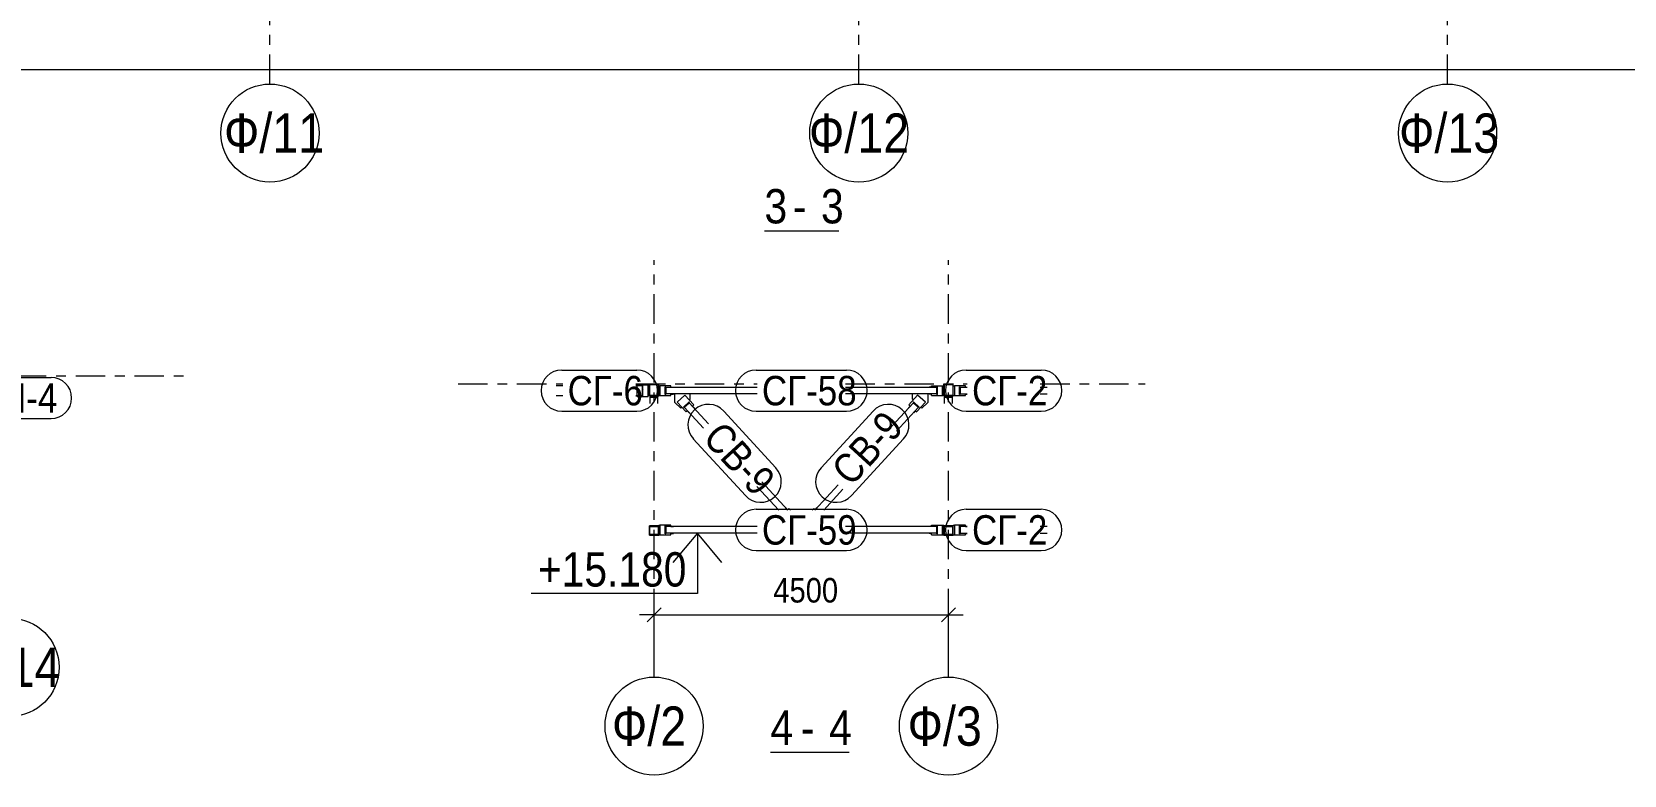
# Model space of a CAD drawing. Header units: millimetres. Extents: x -59 to 782, y -224 to 370.
# Drawn here: x 497.7 to 660, y -100.4 to -24.7 of the extents above; entities that cross this region are included whole.
import ezdxf

# ---------------------------------------------------------------- set-up
doc = ezdxf.new("R2010")
doc.units = ezdxf.units.MM
doc.linetypes.add('XKITLINE00', pattern=[0])
doc.linetypes.add('XKITLINE03', pattern=[6, 3, -1, 1, -1])
for name, color, linetype, lineweight in [('LevelText', 7, 'Continuous', 0), ('OtherObjectType', 1, 'Continuous', 0), ('Part', 2, 'Continuous', 0), ('PartMark', 3, 'Continuous', 0), ('S-GRID', 1, 'Continuous', 0), ('Z-DIMENSIONS', 1, 'Continuous', 0)]:
    doc.layers.add(name, color=color, linetype=linetype, lineweight=lineweight)
doc.styles.add('GOST type A', font='ARIAL.TTF')

msp = doc.modelspace()

# ---------------------------------------------------------------- linework, layer by layer
at = {"layer": 'LevelText', "linetype": 'XKITLINE00', "lineweight": 0}
for p, q in [((565.56, -75.76), (563.06, -78.76)), ((565.56, -75.76), (565.56, -81.9)), ((568.06, -78.76), (565.56, -75.76)), ((560.95, -81.9), (548.6, -81.9)), ((565.56, -81.9), (560.95, -81.9))]:
    msp.add_line(p, q, dxfattribs=at)
at = {"layer": 'OtherObjectType', "linetype": 'XKITLINE00', "lineweight": 0}
for p, q in [((572.39, -44.95), (579.97, -44.95)), ((573, -98.08), (581.03, -98.08))]:
    msp.add_line(p, q, dxfattribs=at)
at = {"layer": 'Part', "linetype": 'XKITLINE00', "lineweight": 0}
for p, q in [((551.17, -60.71), (551.83, -60.71)), ((551.83, -60.75), (551.17, -60.75)), ((559.42, -60.68), (559.29, -60.68)), ((559.29, -60.71), (559.96, -60.71)), ((559.96, -60.75), (559.29, -60.75)), ((559.42, -60.68), (559.42, -60.64)), ((559.42, -60.64), (559.96, -60.64)), ((559.42, -60.71), (559.42, -60.68)), ((559.42, -61.73), (559.42, -60.75)), ((559.88, -60.75), (559.84, -60.71)), ((559.96, -61.84), (559.96, -60.64)), ((559.96, -60.64), (560.01, -60.64)), ((559.96, -60.71), (559.96, -60.75)), ((560.01, -61.14), (559.96, -61.2)), ((560.01, -61.84), (560.01, -60.64)), ((560.01, -60.64), (560.54, -60.64)), ((560.54, -61.84), (560.54, -60.64)), ((560.54, -60.74), (560.68, -60.74)), ((560.68, -61.77), (560.68, -60.57)), ((561.61, -60.57), (560.68, -60.57)), ((560.72, -61.73), (560.72, -60.61)), ((560.72, -60.61), (561.57, -60.61)), ((561.57, -60.61), (561.57, -61.73)), ((561.57, -61.43), (561.61, -61.39)), ((561.61, -61.77), (561.61, -60.57)), ((561.61, -60.74), (561.74, -60.74)), ((562.86, -60.74), (561.74, -60.74)), ((561.74, -60.74), (561.74, -61.74)), ((562.28, -61.64), (562.28, -60.84)), ((562.28, -60.84), (562.33, -60.84)), ((562.28, -61.19), (562.33, -61.14)), ((562.28, -61.64), (562.33, -61.64)), ((562.33, -61.64), (562.33, -60.84)), ((571.63, -60.91), (562.33, -60.91)), ((562.33, -60.91), (562.33, -61.57)), ((571.63, -61.57), (562.33, -61.57)), ((562.86, -60.88), (562.86, -60.74)), ((562.86, -60.88), (563.13, -60.88)), ((562.86, -60.91), (562.86, -60.88)), ((562.86, -61.57), (562.86, -61.6)), ((562.86, -61.74), (562.86, -61.6)), ((562.86, -61.6), (563.13, -61.6)), ((563.13, -60.88), (563.13, -60.91)), ((563.13, -61.6), (563.13, -61.57)), ((563.25, -62.44), (563.25, -61.57)), ((564.83, -62.11), (564.83, -61.57)), ((589.96, -60.91), (580.65, -60.91)), ((589.96, -61.57), (580.65, -61.57)), ((587.46, -62.11), (587.46, -61.57)), ((589.03, -61.57), (589.03, -62.44)), ((589.16, -60.91), (589.16, -60.88)), ((589.42, -60.88), (589.16, -60.88)), ((589.16, -61.6), (589.16, -61.57)), ((589.42, -61.6), (589.16, -61.6)), ((589.42, -60.88), (589.42, -60.74)), ((589.42, -60.74), (590.54, -60.74)), ((589.42, -60.91), (589.42, -60.88)), ((589.42, -61.6), (589.42, -61.57)), ((589.42, -61.74), (589.42, -61.6)), ((589.96, -61.64), (589.96, -60.84)), ((589.96, -60.84), (590.01, -60.84)), ((589.96, -60.91), (589.96, -61.57)), ((589.96, -61.64), (590.01, -61.64)), ((590.01, -61.64), (590.01, -60.84)), ((590.54, -60.74), (590.68, -60.74)), ((590.54, -61.74), (590.54, -60.74)), ((590.68, -61.77), (590.68, -60.57)), ((591.61, -60.57), (590.68, -60.57)), ((590.72, -61.73), (590.72, -60.61)), ((590.72, -60.61), (591.57, -60.61)), ((591.57, -60.61), (591.57, -61.73)), ((591.61, -61.77), (591.61, -60.57)), ((591.61, -60.74), (591.74, -60.74)), ((592.86, -60.74), (591.74, -60.74)), ((591.74, -60.74), (591.74, -61.74)), ((592.28, -61.64), (592.28, -60.84)), ((592.28, -60.84), (592.33, -60.84)), ((592.28, -61.64), (592.33, -61.64)), ((592.33, -61.64), (592.33, -60.84)), ((593.04, -60.91), (592.33, -60.91)), ((592.33, -60.91), (592.33, -61.57)), ((592.33, -61.57), (593.04, -61.57)), ((592.86, -60.88), (592.86, -60.74)), ((592.86, -60.88), (593.04, -60.88)), ((592.86, -60.91), (592.86, -60.88)), ((592.86, -61.57), (592.86, -61.6)), ((592.86, -61.6), (593.04, -61.6)), ((592.86, -61.74), (592.86, -61.6)), ((601.2, -60.91), (600.49, -60.91)), ((600.49, -61.57), (601.2, -61.57)), ((551.17, -61.73), (551.83, -61.73)), ((551.83, -61.77), (551.17, -61.77)), ((559.29, -61.73), (559.96, -61.73)), ((559.96, -61.77), (559.29, -61.77)), ((559.42, -61.8), (559.29, -61.8)), ((559.42, -61.77), (559.42, -61.8)), ((559.42, -61.84), (559.42, -61.8)), ((559.42, -61.84), (559.96, -61.84)), ((559.8, -61.77), (559.76, -61.73)), ((559.96, -61.73), (559.96, -61.77)), ((559.96, -61.84), (560.01, -61.84)), ((560.01, -61.84), (560.54, -61.84)), ((560.54, -61.74), (560.68, -61.74)), ((560.68, -61.78), (560.68, -61.77)), ((560.68, -61.77), (561.61, -61.77)), ((561.57, -61.73), (560.72, -61.73)), ((560.79, -61.78), (560.74, -61.78)), ((560.74, -61.78), (560.74, -61.89)), ((560.74, -62.54), (560.74, -61.89)), ((560.74, -61.89), (561.54, -61.89)), ((560.79, -61.82), (560.79, -61.78)), ((561.5, -61.82), (560.79, -61.82)), ((561.23, -61.77), (561.27, -61.73)), ((561.5, -61.78), (561.5, -61.82)), ((561.54, -61.78), (561.5, -61.78)), ((561.54, -61.89), (561.54, -61.78)), ((561.54, -62.54), (561.54, -61.89)), ((561.61, -61.74), (561.74, -61.74)), ((561.61, -61.78), (561.61, -61.77)), ((561.74, -61.74), (562.86, -61.74)), ((563.85, -63.01), (563.25, -62.44)), ((564.28, -61.71), (563.5, -62.43)), ((564.4, -63.41), (563.5, -62.43)), ((563.85, -63.01), (563.95, -62.92)), ((564.13, -62.93), (564.72, -62.39)), ((564.17, -62.97), (564.13, -62.93)), ((564.22, -62.92), (564.14, -62.92)), ((564.17, -62.97), (564.76, -62.43)), ((564.22, -62.92), (564.71, -62.47)), ((564.22, -62.92), (566.18, -65.06)), ((565.18, -62.69), (564.28, -61.71)), ((564.54, -63.27), (564.52, -63.29)), ((564.71, -62.47), (566.68, -64.61)), ((564.72, -62.39), (564.76, -62.43)), ((564.73, -62.2), (564.83, -62.11)), ((565.03, -62.82), (565.05, -62.81)), ((565.05, -62.81), (565.18, -62.69)), ((565.05, -62.81), (565.23, -63)), ((565.23, -63), (565.22, -63.02)), ((587.57, -62.47), (585.34, -64.9)), ((585.83, -65.36), (588.07, -62.92)), ((587.23, -62.81), (587.05, -63)), ((587.05, -63), (587.07, -63.02)), ((587.1, -62.69), (588, -61.71)), ((587.1, -62.69), (587.23, -62.81)), ((587.25, -62.82), (587.23, -62.81)), ((587.46, -62.11), (587.55, -62.2)), ((587.56, -62.39), (587.53, -62.43)), ((588.12, -62.97), (587.53, -62.43)), ((588.15, -62.93), (587.56, -62.39)), ((587.57, -62.47), (588.07, -62.92)), ((587.74, -63.27), (587.76, -63.29)), ((587.89, -63.41), (588.79, -62.43)), ((588.79, -62.43), (588, -61.71)), ((588.15, -62.93), (588.12, -62.97)), ((588.34, -62.92), (588.44, -63.01)), ((589.03, -62.44), (588.44, -63.01)), ((589.42, -61.74), (590.54, -61.74)), ((590.54, -61.74), (590.68, -61.74)), ((590.68, -61.78), (590.68, -61.77)), ((590.68, -61.77), (591.61, -61.77)), ((591.57, -61.73), (590.72, -61.73)), ((590.79, -61.78), (590.74, -61.78)), ((590.74, -61.78), (590.74, -61.89)), ((590.74, -62.54), (590.74, -61.89)), ((590.74, -61.89), (591.54, -61.89)), ((590.79, -61.82), (590.79, -61.78)), ((591.5, -61.82), (590.79, -61.82)), ((591.5, -61.78), (591.5, -61.82)), ((591.54, -61.78), (591.5, -61.78)), ((591.54, -61.89), (591.54, -61.78)), ((591.54, -62.54), (591.54, -61.89)), ((591.61, -61.74), (591.74, -61.74)), ((591.61, -61.78), (591.61, -61.77)), ((591.74, -61.74), (592.86, -61.74)), ((564.4, -63.41), (564.52, -63.29)), ((564.52, -63.29), (564.7, -63.49)), ((564.7, -63.49), (564.72, -63.47)), ((587.58, -63.49), (587.56, -63.47)), ((587.76, -63.29), (587.58, -63.49)), ((587.76, -63.29), (587.89, -63.41)), ((571.62, -70.99), (573.86, -73.43)), ((572.12, -70.54), (574.76, -73.43)), ((579.9, -70.84), (577.52, -73.43)), ((578.43, -73.43), (580.39, -71.29)), ((574.57, -73.18), (574.55, -73.2)), ((574.75, -73.37), (574.57, -73.18)), ((574.73, -73.39), (574.75, -73.37)), ((574.75, -73.37), (574.88, -73.26)), ((574.88, -73.26), (575.03, -73.43)), ((577.41, -73.26), (577.25, -73.43)), ((577.41, -73.26), (577.54, -73.37)), ((577.54, -73.37), (577.72, -73.18)), ((577.56, -73.39), (577.54, -73.37)), ((577.72, -73.18), (577.74, -73.2)), ((560.68, -75.96), (560.68, -75.03)), ((561.61, -75.03), (560.68, -75.03)), ((560.72, -75.08), (560.68, -75.04)), ((560.68, -75.96), (561.61, -75.96)), ((560.72, -75.91), (560.72, -75.07)), ((560.72, -75.07), (561.56, -75.07)), ((561.56, -75.91), (560.72, -75.91)), ((561.6, -75.96), (561.55, -75.91)), ((561.56, -75.07), (561.56, -75.91)), ((561.61, -75.03), (561.61, -74.93)), ((561.61, -74.93), (561.74, -74.93)), ((561.61, -75.96), (561.61, -75.03)), ((561.61, -75.93), (561.74, -75.93)), ((562.86, -74.93), (561.74, -74.93)), ((561.74, -74.93), (561.74, -75.93)), ((561.74, -75.93), (562.86, -75.93)), ((562.28, -75.83), (562.28, -75.03)), ((562.28, -75.03), (562.33, -75.03)), ((562.28, -75.83), (562.33, -75.83)), ((562.33, -75.83), (562.33, -75.03)), ((571.63, -75.09), (562.33, -75.09)), ((562.33, -75.09), (562.33, -75.76)), ((571.63, -75.76), (562.33, -75.76)), ((562.86, -75.07), (562.86, -74.93)), ((562.86, -75.07), (563.13, -75.07)), ((562.86, -75.09), (562.86, -75.07)), ((562.86, -75.76), (562.86, -75.79)), ((562.86, -75.93), (562.86, -75.79)), ((562.86, -75.79), (563.13, -75.79)), ((563.13, -75.07), (563.13, -75.09)), ((563.13, -75.79), (563.13, -75.76)), ((589.96, -75.09), (580.65, -75.09)), ((589.96, -75.76), (580.65, -75.76)), ((589.16, -75.09), (589.16, -75.07)), ((589.42, -75.07), (589.16, -75.07)), ((589.16, -75.79), (589.16, -75.76)), ((589.42, -75.79), (589.16, -75.79)), ((589.42, -75.07), (589.42, -74.93)), ((589.42, -74.93), (590.54, -74.93)), ((589.42, -75.09), (589.42, -75.07)), ((589.42, -75.79), (589.42, -75.76)), ((589.42, -75.93), (589.42, -75.79)), ((589.42, -75.93), (590.54, -75.93)), ((589.96, -75.83), (589.96, -75.03)), ((589.96, -75.03), (590.01, -75.03)), ((589.96, -75.09), (589.96, -75.76)), ((589.96, -75.83), (590.01, -75.83)), ((590.01, -75.83), (590.01, -75.03)), ((590.54, -74.93), (590.68, -74.93)), ((590.54, -75.93), (590.54, -74.93)), ((590.54, -75.93), (590.68, -75.93)), ((590.68, -75.03), (590.68, -74.93)), ((590.68, -75.96), (590.68, -75.03)), ((591.61, -75.03), (590.68, -75.03)), ((590.68, -75.96), (591.61, -75.96)), ((590.72, -75.91), (590.72, -75.07)), ((590.72, -75.07), (591.56, -75.07)), ((591.56, -75.91), (590.72, -75.91)), ((591.12, -75.07), (591.08, -75.03)), ((591.56, -75.07), (591.56, -75.91)), ((591.61, -75.56), (591.56, -75.51)), ((591.61, -75.03), (591.61, -74.93)), ((591.61, -74.93), (591.74, -74.93)), ((591.61, -75.96), (591.61, -75.03)), ((591.61, -75.93), (591.74, -75.93)), ((592.86, -74.93), (591.74, -74.93)), ((591.74, -74.93), (591.74, -75.93)), ((591.74, -75.93), (592.86, -75.93)), ((592.28, -75.83), (592.28, -75.03)), ((592.28, -75.03), (592.33, -75.03)), ((592.28, -75.83), (592.33, -75.83)), ((592.33, -75.83), (592.33, -75.03)), ((593.04, -75.09), (592.33, -75.09)), ((592.33, -75.09), (592.33, -75.76)), ((592.33, -75.76), (593.04, -75.76)), ((592.86, -75.07), (592.86, -74.93)), ((592.86, -75.07), (593.04, -75.07)), ((592.86, -75.09), (592.86, -75.07)), ((592.86, -75.76), (592.86, -75.79)), ((592.86, -75.79), (593.04, -75.79)), ((592.86, -75.93), (592.86, -75.79)), ((601.2, -75.09), (600.49, -75.09)), ((600.49, -75.76), (601.2, -75.76))]:
    msp.add_line(p, q, dxfattribs=at)
at = {"layer": 'PartMark', "linetype": 'XKITLINE00', "lineweight": 0}
for p, q in [((491.26, -59.89), (499.69, -59.89)), ((551.73, -59.14), (559.39, -59.14)), ((571.53, -59.14), (580.75, -59.14)), ((592.94, -59.14), (600.59, -59.14)), ((491.26, -64.09), (499.69, -64.09)), ((551.73, -63.34), (559.39, -63.34)), ((568.24, -63.32), (573.54, -69.1)), ((571.53, -63.34), (580.75, -63.34)), ((578.16, -69.1), (583.46, -63.32)), ((592.94, -63.34), (600.59, -63.34)), ((565.14, -66.15), (570.45, -71.94)), ((581.25, -71.94), (586.56, -66.15)), ((571.53, -73.33), (580.75, -73.33)), ((592.94, -73.33), (600.59, -73.33)), ((571.53, -77.53), (580.75, -77.53)), ((592.94, -77.53), (600.59, -77.53))]:
    msp.add_line(p, q, dxfattribs=at)
for centre, start, end in [((499.69, -61.99), 270, 90), ((551.73, -61.24), 90, 270), ((559.39, -61.24), 270, 90), ((571.53, -61.24), 90, 270), ((580.75, -61.24), 270, 90), ((592.94, -61.24), 90, 270), ((600.59, -61.24), 270, 90), ((566.69, -64.74), 42.5269, 222.5269), ((585.01, -64.74), 317.4731, 137.4731), ((572, -70.52), 222.5269, 42.5269), ((579.7, -70.52), 137.4731, 317.4731), ((571.53, -75.43), 90, 270), ((580.75, -75.43), 270, 90), ((592.94, -75.43), 90, 270), ((600.59, -75.43), 270, 90)]:
    msp.add_arc(centre, 2.1, start, end, dxfattribs=at)
at = {"layer": 'S-GRID', "linetype": 'XKITLINE03', "lineweight": 0}
for p, q in [((522, -30), (522, 57.23)), ((642, -30), (642, 57.23)), ((582, -30), (582, -3.06)), ((561.14, -90.42), (561.14, -47.95)), ((591.14, -90.42), (591.14, -47.95)), ((484.2, -59.74), (513.97, -59.74)), ((541.17, -60.56), (551.83, -60.56)), ((559.29, -60.56), (571.63, -60.56)), ((580.65, -60.56), (593.04, -60.56)), ((600.49, -60.56), (611.2, -60.56))]:
    msp.add_line(p, q, dxfattribs=at)
at = {"layer": 'S-GRID', "linetype": 'XKITLINE00', "lineweight": 0}
for centre in [(522, -35), (582, -35), (642, -35), (495.51, -89.43), (561.14, -95.42), (591.14, -95.42)]:
    msp.add_circle(centre, 5, dxfattribs=at)
at = {"layer": 'Z-DIMENSIONS', "linetype": 'XKITLINE00', "lineweight": 0}
for p, q in [((0, -28.51), (736.2, -28.51)), ((561.14, -89.42), (561.14, -81.58)), ((591.14, -89.42), (591.14, -81.58)), ((561.14, -84.08), (559.64, -84.08)), ((561.85, -83.37), (560.44, -84.78)), ((561.14, -84.08), (591.14, -84.08)), ((591.85, -83.37), (590.44, -84.78)), ((591.14, -84.08), (592.64, -84.08))]:
    msp.add_line(p, q, dxfattribs=at)
at = {"layer": 'Z-DIMENSIONS'}
for p in [(561.14, -84.08), (591.14, -84.08)]:
    msp.add_point(p, dxfattribs=at)

# ---------------------------------------------------------------- texts
at = {"layer": 'LevelText', "style": 'GOST type A', "width": 0.85}
msp.add_text('+15.180', height=3.5, dxfattribs=at).set_placement((549.3, -81.2))
at = {"layer": 'OtherObjectType', "style": 'GOST type A', "width": 0.85}
for s, p in [('3', (572.39, -44.2)), ('3', (578.15, -44.2)), ('-', (575.27, -44.2)), ('4', (573, -97.33)), ('4', (578.98, -97.33)), ('-', (576.1, -97.33))]:
    msp.add_text(s, height=3.5, dxfattribs=at).set_placement(p)
at = {"layer": 'PartMark', "style": 'GOST type A', "width": 0.85}
for s, p in [('СГ-6', (552.33, -62.74)), ('СГ-58', (572.13, -62.74)), ('СГ-2', (593.54, -62.74)), ('БМ-4', (491.86, -63.49)), ('СГ-59', (572.13, -76.93)), ('СГ-2', (593.54, -76.93))]:
    msp.add_text(s, height=3, dxfattribs=at).set_placement(p)
for rotation, p in [(-47.4753, (565.99, -66.19)), (47.4753, (581.22, -71.09))]:
    msp.add_text('СВ-9', height=3, rotation=rotation, dxfattribs=at).set_placement(p)
at = {"layer": 'S-GRID', "style": 'GOST type A', "width": 0.85}
for s, p in [('Ф/11', (517.31, -37)), ('Ф/12', (576.92, -37)), ('Ф/13', (637.05, -37)), ('Ф/14', (490.43, -91.43)), ('Ф/2', (556.84, -97.42)), ('Ф/3', (586.97, -97.42))]:
    msp.add_text(s, height=4, dxfattribs=at).set_placement(p)
at = {"layer": 'Z-DIMENSIONS', "style": 'GOST type A', "width": 0.85}
msp.add_text('4500', height=2.5, dxfattribs=at).set_placement((573.29, -82.83))

doc.saveas('drawing.dxf')
